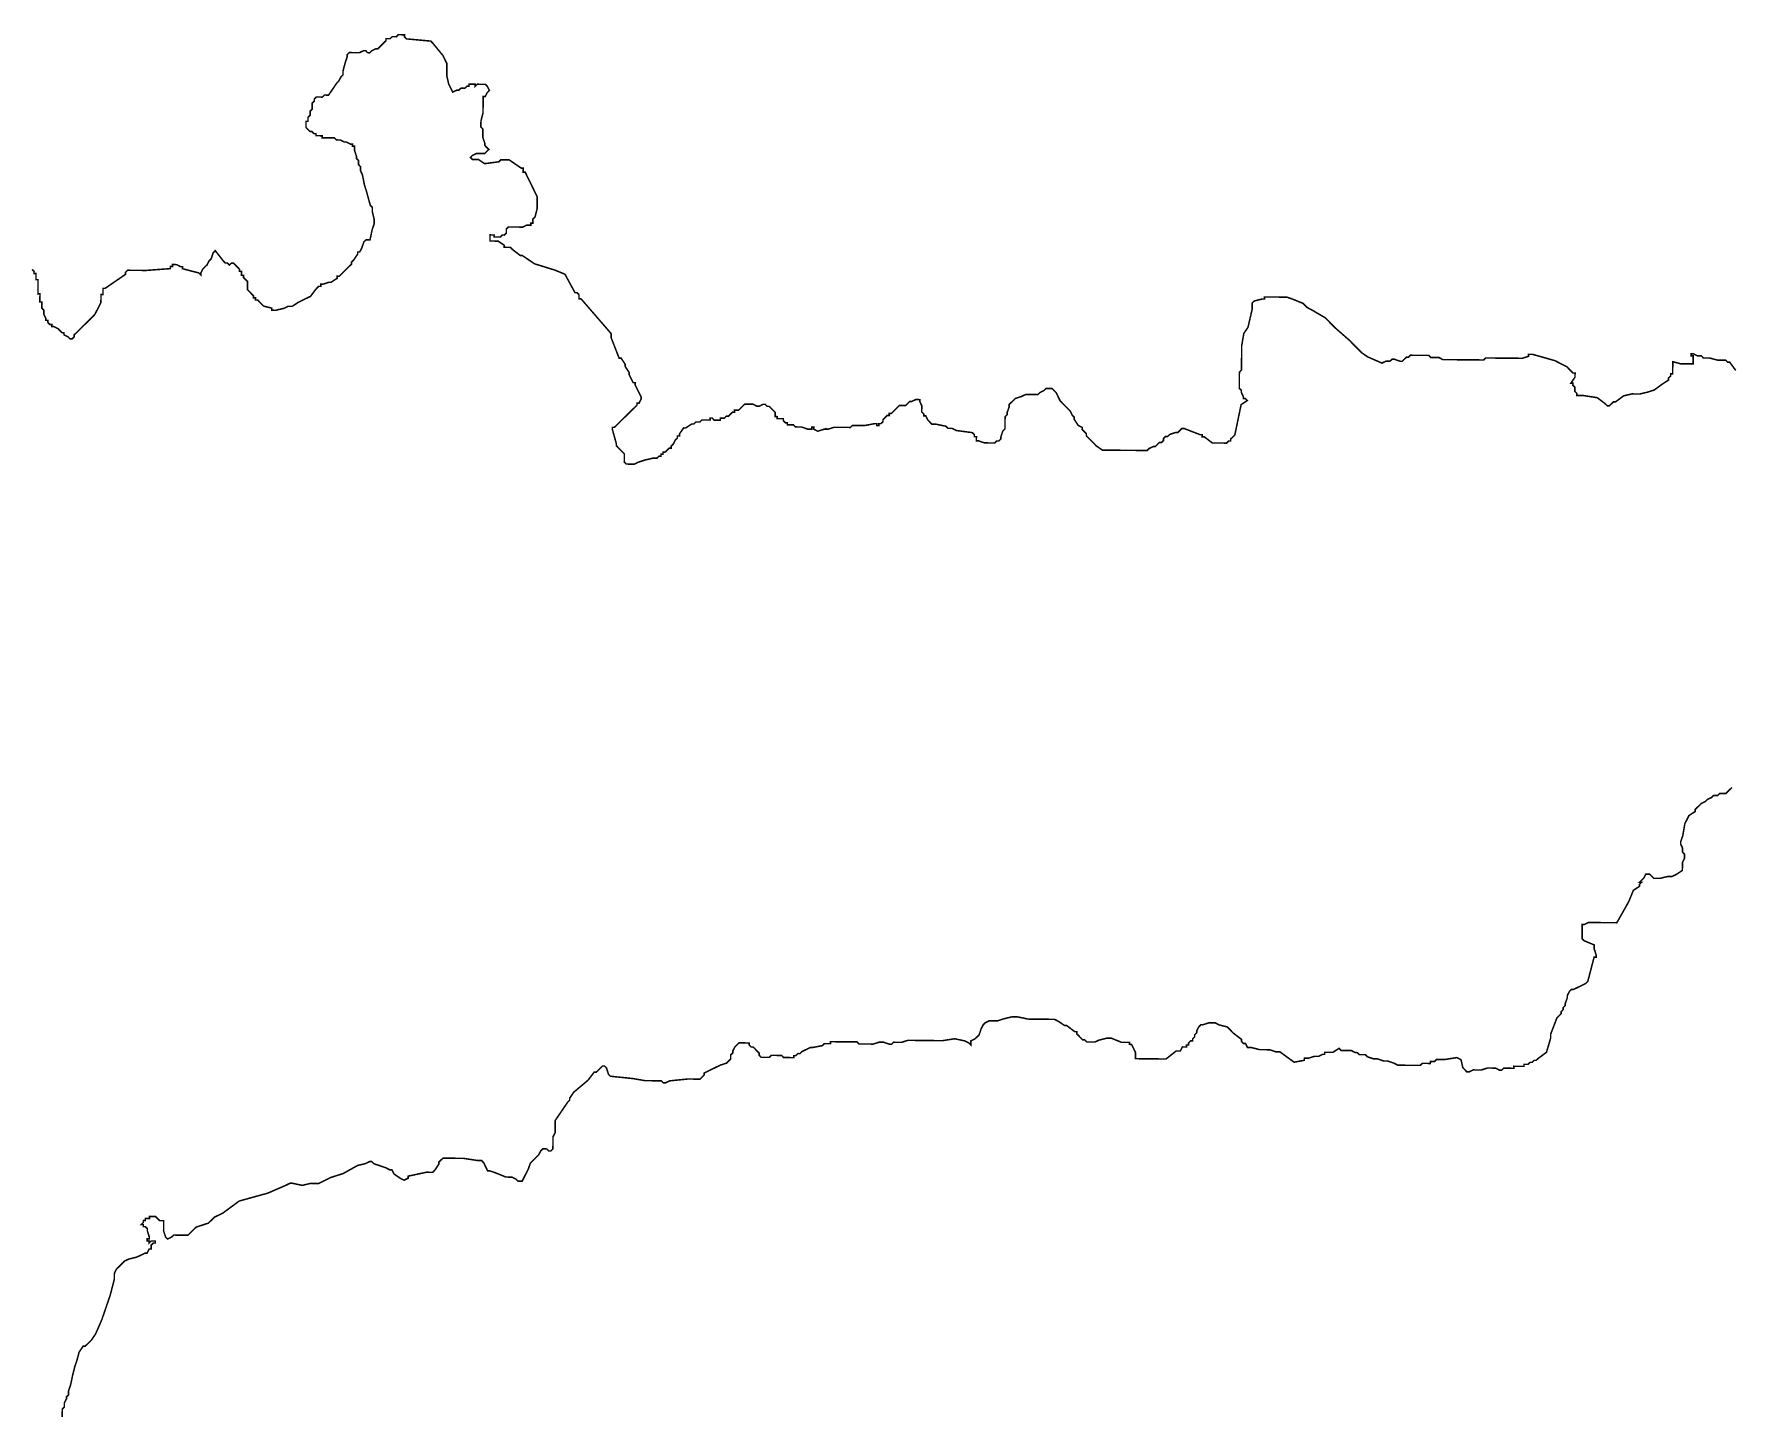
# Model space of a CAD drawing. Header units: metres. Extents: x 290190 to 339802, y 1811045 to 1991312.
# Drawn here: x 292267 to 295611, y 1988490 to 1991211 of the extents above; entities that cross this region are included whole.
import ezdxf

# ---------------------------------------------------------------- set-up
doc = ezdxf.new("R2010")
doc.units = ezdxf.units.M
doc.header["$MEASUREMENT"] = 0
doc.layers.add('HAZARDS LINE', color=1, linetype='Continuous')

msp = doc.modelspace()

# ---------------------------------------------------------------- linework, layer by layer
at = {"layer": 'HAZARDS LINE'}
msp.add_lwpolyline([(292263.1, 1990747.1, 3.01, 3.01, 0), (292267.1, 1990743, 3.01, 3.01, 0), (292267, 1990739, 3.01, 3.01, 0), (292271, 1990739, 3.01, 3.01, 0), (292270.9, 1990727, 3.01, 3.01, 0), (292274.9, 1990726.9, 3.01, 3.01, 0), (292274.7, 1990698.9, 3.01, 3.01, 0), (292278.7, 1990698.8, 3.01, 3.01, 0), (292278.5, 1990682.8, 3.01, 3.01, 0), (292282.5, 1990682.8, 3.01, 3.01, 0), (292282.4, 1990670.7, 3.01, 3.01, 0), (292286.4, 1990666.7, 3.01, 3.01, 0), (292286.3, 1990658.7, 3.01, 3.01, 0), (292290.3, 1990650.6, 3.01, 3.01, 0), (292290.2, 1990646.6, 3.01, 3.01, 0), (292294.2, 1990646.6, 3.01, 3.01, 0), (292294.2, 1990642.6, 3.01, 3.01, 0), (292298.2, 1990638.5, 3.01, 3.01, 0), (292302.2, 1990638.5, 3.01, 3.01, 0), (292302.1, 1990634.5, 3.01, 3.01, 0), (292306.2, 1990634.4, 3.01, 3.01, 0), (292314.1, 1990630.4, 3.01, 3.01, 0), (292322.1, 1990622.3, 3.01, 3.01, 0), (292326.1, 1990622.2, 3.01, 3.01, 0), (292326, 1990618.2, 3.01, 3.01, 0), (292334, 1990614.1, 3.01, 3.01, 0), (292338, 1990610.1, 3.01, 3.01, 0), (292342, 1990610.1, 3.01, 3.01, 0), (292346, 1990614, 3.01, 3.01, 0), (292346.1, 1990618, 3.01, 3.01, 0), (292354.2, 1990626, 3.01, 3.01, 0), (292358.2, 1990630, 3.01, 3.01, 0), (292362.3, 1990633.9, 3.01, 3.01, 0), (292370.4, 1990641.9, 3.01, 3.01, 0), (292374.4, 1990645.8, 3.01, 3.01, 0), (292386.5, 1990657.8, 3.01, 3.01, 0), (292390.6, 1990665.7, 3.01, 3.01, 0), (292398.8, 1990681.7, 3.01, 3.01, 0), (292398.9, 1990697.7, 3.01, 3.01, 0), (292402.9, 1990697.7, 3.01, 3.01, 0), (292403, 1990709.7, 3.01, 3.01, 0), (292407, 1990709.7, 3.01, 3.01, 0), (292447.4, 1990737.4, 3.01, 3.01, 0), (292447.4, 1990741.4, 3.01, 3.01, 0), (292451.5, 1990745.4, 3.01, 3.01, 0), (292487.5, 1990745, 3.01, 3.01, 0), (292535.7, 1990748.6, 3.01, 3.01, 0), (292535.7, 1990752.6, 3.01, 3.01, 0), (292539.7, 1990752.6, 3.01, 3.01, 0), (292539.7, 1990756.6, 3.01, 3.01, 0), (292547.8, 1990756.5, 3.01, 3.01, 0), (292555.7, 1990752.4, 3.01, 3.01, 0), (292559.7, 1990752.4, 3.01, 3.01, 0), (292559.7, 1990748.4, 3.01, 3.01, 0), (292575.7, 1990744.2, 3.01, 3.01, 0), (292591.7, 1990740.1, 3.01, 3.01, 0), (292595.7, 1990736, 3.01, 3.01, 0), (292595.7, 1990740, 3.01, 3.01, 0), (292599.8, 1990748, 3.01, 3.01, 0), (292603.8, 1990752, 3.01, 3.01, 0), (292607.9, 1990755.9, 3.01, 3.01, 0), (292612, 1990763.9, 3.01, 3.01, 0), (292616, 1990767.9, 3.01, 3.01, 0), (292620.1, 1990779.9, 3.01, 3.01, 0), (292624.2, 1990783.9, 3.01, 3.01, 0), (292640, 1990763.7, 3.01, 3.01, 0), (292644, 1990759.6, 3.01, 3.01, 0), (292648, 1990759.6, 3.01, 3.01, 0), (292652, 1990755.5, 3.01, 3.01, 0), (292656, 1990759.5, 3.01, 3.01, 0), (292660, 1990759.5, 3.01, 3.01, 0), (292664, 1990755.4, 3.01, 3.01, 0), (292668, 1990751.4, 3.01, 3.01, 0), (292671.9, 1990747.3, 3.01, 3.01, 0), (292671.9, 1990743.3, 3.01, 3.01, 0), (292675.9, 1990743.3, 3.01, 3.01, 0), (292675.8, 1990735.3, 3.01, 3.01, 0), (292679.8, 1990735.2, 3.01, 3.01, 0), (292679.8, 1990731.2, 3.01, 3.01, 0), (292683.8, 1990727.2, 3.01, 3.01, 0), (292687.7, 1990723.1, 3.01, 3.01, 0), (292687.6, 1990707.1, 3.01, 3.01, 0), (292699.5, 1990695, 3.01, 3.01, 0), (292699.5, 1990691, 3.01, 3.01, 0), (292703.5, 1990690.9, 3.01, 3.01, 0), (292703.4, 1990686.9, 3.01, 3.01, 0), (292707.5, 1990686.9, 3.01, 3.01, 0), (292711.4, 1990682.8, 3.01, 3.01, 0), (292715.4, 1990678.8, 3.01, 3.01, 0), (292719.4, 1990674.8, 3.01, 3.01, 0), (292735.4, 1990670.6, 3.01, 3.01, 0), (292735.3, 1990666.6, 3.01, 3.01, 0), (292743.3, 1990666.5, 3.01, 3.01, 0), (292759.4, 1990670.4, 3.01, 3.01, 0), (292767.5, 1990674.3, 3.01, 3.01, 0), (292775.5, 1990674.2, 3.01, 3.01, 0), (292787.6, 1990682.1, 3.01, 3.01, 0), (292803.7, 1990690, 3.01, 3.01, 0), (292811.7, 1990693.9, 3.01, 3.01, 0), (292823.9, 1990709.9, 3.01, 3.01, 0), (292827.9, 1990713.8, 3.01, 3.01, 0), (292832, 1990713.8, 3.01, 3.01, 0), (292832, 1990717.8, 3.01, 3.01, 0), (292836, 1990717.8, 3.01, 3.01, 0), (292848.1, 1990721.7, 3.01, 3.01, 0), (292852.1, 1990721.6, 3.01, 3.01, 0), (292864.2, 1990729.5, 3.01, 3.01, 0), (292864.2, 1990733.6, 3.01, 3.01, 0), (292868.2, 1990733.5, 3.01, 3.01, 0), (292880.3, 1990745.4, 3.01, 3.01, 0), (292884.4, 1990749.4, 3.01, 3.01, 0), (292888.4, 1990753.4, 3.01, 3.01, 0), (292892.5, 1990757.4, 3.01, 3.01, 0), (292892.5, 1990761.4, 3.01, 3.01, 0), (292896.6, 1990765.3, 3.01, 3.01, 0), (292904.7, 1990777.3, 3.01, 3.01, 0), (292904.7, 1990781.3, 3.01, 3.01, 0), (292908.7, 1990781.3, 3.01, 3.01, 0), (292912.8, 1990789.2, 3.01, 3.01, 0), (292916.9, 1990801.2, 3.01, 3.01, 0), (292921, 1990805.2, 3.01, 3.01, 0), (292929, 1990805.1, 3.01, 3.01, 0), (292933.2, 1990825.1, 3.01, 3.01, 0), (292937.3, 1990837.1, 3.01, 3.01, 0), (292937.4, 1990845.1, 3.01, 3.01, 0), (292933.5, 1990861.2, 3.01, 3.01, 0), (292933.6, 1990869.2, 3.01, 3.01, 0), (292929.6, 1990873.3, 3.01, 3.01, 0), (292921.9, 1990901.4, 3.01, 3.01, 0), (292918, 1990913.5, 3.01, 3.01, 0), (292914.1, 1990933.5, 3.01, 3.01, 0), (292910.2, 1990941.6, 3.01, 3.01, 0), (292910.3, 1990949.6, 3.01, 3.01, 0), (292906.3, 1990953.7, 3.01, 3.01, 0), (292906.4, 1990961.7, 3.01, 3.01, 0), (292902.4, 1990965.7, 3.01, 3.01, 0), (292902.4, 1990969.7, 3.01, 3.01, 0), (292898.5, 1990981.8, 3.01, 3.01, 0), (292898.6, 1990989.8, 3.01, 3.01, 0), (292894.6, 1990989.8, 3.01, 3.01, 0), (292894.6, 1990993.9, 3.01, 3.01, 0), (292890.6, 1990993.9, 3.01, 3.01, 0), (292882.7, 1990998, 3.01, 3.01, 0), (292878.6, 1990998, 3.01, 3.01, 0), (292870.7, 1991002.1, 3.01, 3.01, 0), (292862.7, 1991002.2, 3.01, 3.01, 0), (292858.7, 1991006.2, 3.01, 3.01, 0), (292834.6, 1991006.4, 3.01, 3.01, 0), (292834.7, 1991010.4, 3.01, 3.01, 0), (292822.6, 1991010.5, 3.01, 3.01, 0), (292822.7, 1991014.6, 3.01, 3.01, 0), (292818.7, 1991014.6, 3.01, 3.01, 0), (292814.7, 1991018.6, 3.01, 3.01, 0), (292810.7, 1991018.7, 3.01, 3.01, 0), (292806.7, 1991022.7, 3.01, 3.01, 0), (292802.8, 1991026.8, 3.01, 3.01, 0), (292802.9, 1991038.8, 3.01, 3.01, 0), (292806.9, 1991038.8, 3.01, 3.01, 0), (292806.9, 1991046.8, 3.01, 3.01, 0), (292811, 1991050.7, 3.01, 3.01, 0), (292811.1, 1991058.8, 3.01, 3.01, 0), (292815.1, 1991062.7, 3.01, 3.01, 0), (292815.2, 1991074.8, 3.01, 3.01, 0), (292819.3, 1991078.7, 3.01, 3.01, 0), (292819.3, 1991082.7, 3.01, 3.01, 0), (292823.3, 1991086.7, 3.01, 3.01, 0), (292835.4, 1991086.6, 3.01, 3.01, 0), (292839.4, 1991090.6, 3.01, 3.01, 0), (292847.4, 1991090.5, 3.01, 3.01, 0), (292863.7, 1991114.4, 3.01, 3.01, 0), (292867.7, 1991118.4, 3.01, 3.01, 0), (292871.8, 1991126.4, 3.01, 3.01, 0), (292875.8, 1991130.3, 3.01, 3.01, 0), (292875.9, 1991138.3, 3.01, 3.01, 0), (292880.1, 1991154.3, 3.01, 3.01, 0), (292884.2, 1991166.3, 3.01, 3.01, 0), (292884.2, 1991170.3, 3.01, 3.01, 0), (292888.3, 1991174.3, 3.01, 3.01, 0), (292908.3, 1991174.1, 3.01, 3.01, 0), (292916.4, 1991178.1, 3.01, 3.01, 0), (292920.4, 1991178, 3.01, 3.01, 0), (292924.3, 1991174, 3.01, 3.01, 0), (292928.4, 1991173.9, 3.01, 3.01, 0), (292932.4, 1991177.9, 3.01, 3.01, 0), (292940.5, 1991181.8, 3.01, 3.01, 0), (292944.5, 1991181.8, 3.01, 3.01, 0), (292948.5, 1991185.8, 3.01, 3.01, 0), (292952.5, 1991189.8, 3.01, 3.01, 0), (292960.6, 1991197.7, 3.01, 3.01, 0), (292960.7, 1991201.7, 3.01, 3.01, 0), (292968.7, 1991201.6, 3.01, 3.01, 0), (292972.7, 1991205.6, 3.01, 3.01, 0), (292980.8, 1991205.5, 3.01, 3.01, 0), (292984.8, 1991209.5, 3.01, 3.01, 0), (292996.8, 1991209.4, 3.01, 3.01, 0), (292996.8, 1991205.4, 3.01, 3.01, 0), (293000.8, 1991201.3, 3.01, 3.01, 0), (293048.8, 1991196.9, 3.01, 3.01, 0), (293052.8, 1991192.8, 3.01, 3.01, 0), (293072.6, 1991168.6, 3.01, 3.01, 0), (293080.5, 1991152.5, 3.01, 3.01, 0), (293080.3, 1991128.5, 3.01, 3.01, 0), (293084.1, 1991112.4, 3.01, 3.01, 0), (293092, 1991096.3, 3.01, 3.01, 0), (293100, 1991100.2, 3.01, 3.01, 0), (293104, 1991100.2, 3.01, 3.01, 0), (293108.1, 1991104.1, 3.01, 3.01, 0), (293116.1, 1991104.1, 3.01, 3.01, 0), (293120.1, 1991108, 3.01, 3.01, 0), (293124.2, 1991108, 3.01, 3.01, 0), (293124.2, 1991112, 3.01, 3.01, 0), (293136.2, 1991111.9, 3.01, 3.01, 0), (293136.2, 1991107.9, 3.01, 3.01, 0), (293140.2, 1991111.9, 3.01, 3.01, 0), (293156.3, 1991111.7, 3.01, 3.01, 0), (293160.2, 1991107.7, 3.01, 3.01, 0), (293164.2, 1991099.6, 3.01, 3.01, 0), (293160.1, 1991095.7, 3.01, 3.01, 0), (293156, 1991087.7, 3.01, 3.01, 0), (293152, 1991087.7, 3.01, 3.01, 0), (293151.7, 1991055.6, 3.01, 3.01, 0), (293147.6, 1991039.6, 3.01, 3.01, 0), (293147.5, 1991027.6, 3.01, 3.01, 0), (293151.4, 1991023.6, 3.01, 3.01, 0), (293151.3, 1991007.5, 3.01, 3.01, 0), (293155.2, 1990995.5, 3.01, 3.01, 0), (293155.2, 1990991.5, 3.01, 3.01, 0), (293159.1, 1990987.4, 3.01, 3.01, 0), (293163.1, 1990983.4, 3.01, 3.01, 0), (293159, 1990979.4, 3.01, 3.01, 0), (293155, 1990975.4, 3.01, 3.01, 0), (293139, 1990975.6, 3.01, 3.01, 0), (293130.9, 1990971.6, 3.01, 3.01, 0), (293126.9, 1990967.7, 3.01, 3.01, 0), (293130.8, 1990963.6, 3.01, 3.01, 0), (293142.9, 1990963.5, 3.01, 3.01, 0), (293154.8, 1990955.4, 3.01, 3.01, 0), (293182.9, 1990959.1, 3.01, 3.01, 0), (293187, 1990963.1, 3.01, 3.01, 0), (293203, 1990963, 3.01, 3.01, 0), (293226.9, 1990946.7, 3.01, 3.01, 0), (293230.9, 1990946.7, 3.01, 3.01, 0), (293230.8, 1990938.7, 3.01, 3.01, 0), (293234.8, 1990938.6, 3.01, 3.01, 0), (293258.4, 1990890.3, 3.01, 3.01, 0), (293258.2, 1990866.2, 3.01, 3.01, 0), (293254.1, 1990850.3, 3.01, 3.01, 0), (293250, 1990846.3, 3.01, 3.01, 0), (293249.9, 1990838.3, 3.01, 3.01, 0), (293245.9, 1990838.3, 3.01, 3.01, 0), (293245.9, 1990834.3, 3.01, 3.01, 0), (293237.9, 1990834.4, 3.01, 3.01, 0), (293229.8, 1990830.4, 3.01, 3.01, 0), (293201.8, 1990830.7, 3.01, 3.01, 0), (293197.7, 1990826.7, 3.01, 3.01, 0), (293197.7, 1990818.7, 3.01, 3.01, 0), (293193.6, 1990814.7, 3.01, 3.01, 0), (293189.6, 1990814.8, 3.01, 3.01, 0), (293185.6, 1990810.8, 3.01, 3.01, 0), (293173.5, 1990810.9, 3.01, 3.01, 0), (293173.6, 1990814.9, 3.01, 3.01, 0), (293165.6, 1990815, 3.01, 3.01, 0), (293165.5, 1990803, 3.01, 3.01, 0), (293181.5, 1990802.8, 3.01, 3.01, 0), (293193.4, 1990794.7, 3.01, 3.01, 0), (293193.4, 1990790.7, 3.01, 3.01, 0), (293205.4, 1990790.6, 3.01, 3.01, 0), (293209.4, 1990786.5, 3.01, 3.01, 0), (293225.3, 1990774.3, 3.01, 3.01, 0), (293229.3, 1990774.3, 3.01, 3.01, 0), (293253.2, 1990758.1, 3.01, 3.01, 0), (293293.2, 1990745.7, 3.01, 3.01, 0), (293313.2, 1990737.5, 3.01, 3.01, 0), (293332.9, 1990701.2, 3.01, 3.01, 0), (293336.9, 1990701.2, 3.01, 3.01, 0), (293340.8, 1990697.1, 3.01, 3.01, 0), (293340.8, 1990689.1, 3.01, 3.01, 0), (293344.8, 1990689.1, 3.01, 3.01, 0), (293404.3, 1990620.4, 3.01, 3.01, 0), (293404.2, 1990612.4, 3.01, 3.01, 0), (293419.9, 1990572.1, 3.01, 3.01, 0), (293423.9, 1990572.1, 3.01, 3.01, 0), (293431.8, 1990560, 3.01, 3.01, 0), (293431.7, 1990556, 3.01, 3.01, 0), (293439.6, 1990543.9, 3.01, 3.01, 0), (293439.6, 1990539.9, 3.01, 3.01, 0), (293443.5, 1990531.8, 3.01, 3.01, 0), (293447.5, 1990523.8, 3.01, 3.01, 0), (293451.5, 1990523.7, 3.01, 3.01, 0), (293451.4, 1990519.7, 3.01, 3.01, 0), (293463.3, 1990495.6, 3.01, 3.01, 0), (293463.2, 1990491.6, 3.01, 3.01, 0), (293459.1, 1990483.6, 3.01, 3.01, 0), (293455.1, 1990483.6, 3.01, 3.01, 0), (293455.1, 1990479.6, 3.01, 3.01, 0), (293410.6, 1990435.9, 3.01, 3.01, 0), (293406.6, 1990435.9, 3.01, 3.01, 0), (293406.6, 1990431.9, 3.01, 3.01, 0), (293414.3, 1990403.8, 3.01, 3.01, 0), (293414.3, 1990399.8, 3.01, 3.01, 0), (293418.2, 1990395.7, 3.01, 3.01, 0), (293430.2, 1990383.6, 3.01, 3.01, 0), (293430, 1990367.6, 3.01, 3.01, 0), (293434, 1990363.5, 3.01, 3.01, 0), (293450, 1990363.4, 3.01, 3.01, 0), (293458.1, 1990367.3, 3.01, 3.01, 0), (293470.1, 1990371.2, 3.01, 3.01, 0), (293486.2, 1990375.1, 3.01, 3.01, 0), (293494.2, 1990375, 3.01, 3.01, 0), (293498.3, 1990379, 3.01, 3.01, 0), (293502.3, 1990378.9, 3.01, 3.01, 0), (293502.3, 1990383, 3.01, 3.01, 0), (293506.3, 1990382.9, 3.01, 3.01, 0), (293506.3, 1990386.9, 3.01, 3.01, 0), (293510.4, 1990386.9, 3.01, 3.01, 0), (293518.4, 1990394.8, 3.01, 3.01, 0), (293522.5, 1990394.8, 3.01, 3.01, 0), (293522.5, 1990398.8, 3.01, 3.01, 0), (293526.5, 1990402.8, 3.01, 3.01, 0), (293530.6, 1990410.8, 3.01, 3.01, 0), (293534.7, 1990414.7, 3.01, 3.01, 0), (293534.7, 1990418.7, 3.01, 3.01, 0), (293538.7, 1990418.7, 3.01, 3.01, 0), (293538.7, 1990422.7, 3.01, 3.01, 0), (293546.9, 1990434.7, 3.01, 3.01, 0), (293550.9, 1990434.6, 3.01, 3.01, 0), (293563, 1990442.5, 3.01, 3.01, 0), (293567, 1990442.5, 3.01, 3.01, 0), (293571, 1990446.5, 3.01, 3.01, 0), (293579, 1990446.4, 3.01, 3.01, 0), (293583.1, 1990450.4, 3.01, 3.01, 0), (293599.1, 1990450.2, 3.01, 3.01, 0), (293599.2, 1990454.2, 3.01, 3.01, 0), (293603.2, 1990454.2, 3.01, 3.01, 0), (293607.1, 1990450.1, 3.01, 3.01, 0), (293619.2, 1990450, 3.01, 3.01, 0), (293619.2, 1990454, 3.01, 3.01, 0), (293627.2, 1990454, 3.01, 3.01, 0), (293631.3, 1990457.9, 3.01, 3.01, 0), (293635.3, 1990457.9, 3.01, 3.01, 0), (293639.3, 1990461.9, 3.01, 3.01, 0), (293643.3, 1990465.8, 3.01, 3.01, 0), (293647.4, 1990465.8, 3.01, 3.01, 0), (293647.4, 1990469.8, 3.01, 3.01, 0), (293655.4, 1990469.7, 3.01, 3.01, 0), (293659.5, 1990473.7, 3.01, 3.01, 0), (293663.5, 1990477.7, 3.01, 3.01, 0), (293667.5, 1990481.7, 3.01, 3.01, 0), (293683.6, 1990481.5, 3.01, 3.01, 0), (293691.6, 1990477.4, 3.01, 3.01, 0), (293695.6, 1990477.4, 3.01, 3.01, 0), (293703.6, 1990481.3, 3.01, 3.01, 0), (293707.6, 1990481.3, 3.01, 3.01, 0), (293711.6, 1990477.2, 3.01, 3.01, 0), (293715.6, 1990477.2, 3.01, 3.01, 0), (293719.6, 1990473.2, 3.01, 3.01, 0), (293723.5, 1990469.1, 3.01, 3.01, 0), (293727.5, 1990465.1, 3.01, 3.01, 0), (293727.4, 1990457.1, 3.01, 3.01, 0), (293731.4, 1990457, 3.01, 3.01, 0), (293731.4, 1990453, 3.01, 3.01, 0), (293743.4, 1990452.9, 3.01, 3.01, 0), (293743.4, 1990448.9, 3.01, 3.01, 0), (293747.4, 1990444.9, 3.01, 3.01, 0), (293751.4, 1990444.8, 3.01, 3.01, 0), (293751.3, 1990440.8, 3.01, 3.01, 0), (293763.4, 1990440.7, 3.01, 3.01, 0), (293767.3, 1990436.7, 3.01, 3.01, 0), (293779.4, 1990436.5, 3.01, 3.01, 0), (293791.3, 1990432.4, 3.01, 3.01, 0), (293799.4, 1990432.3, 3.01, 3.01, 0), (293799.4, 1990436.4, 3.01, 3.01, 0), (293803.4, 1990436.3, 3.01, 3.01, 0), (293803.4, 1990432.3, 3.01, 3.01, 0), (293811.3, 1990428.2, 3.01, 3.01, 0), (293823.4, 1990432.1, 3.01, 3.01, 0), (293831.4, 1990432.1, 3.01, 3.01, 0), (293843.5, 1990436, 3.01, 3.01, 0), (293875.5, 1990435.7, 3.01, 3.01, 0), (293879.6, 1990439.6, 3.01, 3.01, 0), (293903.6, 1990439.4, 3.01, 3.01, 0), (293923.7, 1990443.2, 3.01, 3.01, 0), (293927.7, 1990443.2, 3.01, 3.01, 0), (293927.7, 1990439.2, 3.01, 3.01, 0), (293931.7, 1990439.2, 3.01, 3.01, 0), (293931.7, 1990443.2, 3.01, 3.01, 0), (293935.7, 1990443.1, 3.01, 3.01, 0), (293939.8, 1990447.1, 3.01, 3.01, 0), (293939.8, 1990451.1, 3.01, 3.01, 0), (293947.9, 1990459.1, 3.01, 3.01, 0), (293951.9, 1990459, 3.01, 3.01, 0), (293952, 1990463, 3.01, 3.01, 0), (293956, 1990463, 3.01, 3.01, 0), (293964.1, 1990470.9, 3.01, 3.01, 0), (293972.1, 1990478.9, 3.01, 3.01, 0), (293984.2, 1990478.8, 3.01, 3.01, 0), (293988.2, 1990482.7, 3.01, 3.01, 0), (293992.3, 1990486.7, 3.01, 3.01, 0), (293996.3, 1990486.7, 3.01, 3.01, 0), (294004.3, 1990490.6, 3.01, 3.01, 0), (294012.3, 1990490.5, 3.01, 3.01, 0), (294012.3, 1990486.5, 3.01, 3.01, 0), (294016.2, 1990478.5, 3.01, 3.01, 0), (294016.1, 1990466.4, 3.01, 3.01, 0), (294020.1, 1990462.4, 3.01, 3.01, 0), (294020.1, 1990458.4, 3.01, 3.01, 0), (294024.1, 1990458.4, 3.01, 3.01, 0), (294028, 1990450.3, 3.01, 3.01, 0), (294032, 1990446.3, 3.01, 3.01, 0), (294035.9, 1990442.2, 3.01, 3.01, 0), (294044, 1990442.1, 3.01, 3.01, 0), (294064, 1990437.9, 3.01, 3.01, 0), (294067.9, 1990433.9, 3.01, 3.01, 0), (294075.9, 1990433.8, 3.01, 3.01, 0), (294083.9, 1990429.7, 3.01, 3.01, 0), (294115.9, 1990425.4, 3.01, 3.01, 0), (294119.9, 1990421.4, 3.01, 3.01, 0), (294119.9, 1990417.4, 3.01, 3.01, 0), (294123.9, 1990417.4, 3.01, 3.01, 0), (294123.8, 1990409.3, 3.01, 3.01, 0), (294127.8, 1990409.3, 3.01, 3.01, 0), (294139.8, 1990405.2, 3.01, 3.01, 0), (294159.9, 1990405, 3.01, 3.01, 0), (294163.9, 1990409, 3.01, 3.01, 0), (294167.9, 1990408.9, 3.01, 3.01, 0), (294171.9, 1990412.9, 3.01, 3.01, 0), (294172, 1990416.9, 3.01, 3.01, 0), (294176.1, 1990428.9, 3.01, 3.01, 0), (294180.1, 1990432.9, 3.01, 3.01, 0), (294180.4, 1990456.9, 3.01, 3.01, 0), (294184.4, 1990460.9, 3.01, 3.01, 0), (294184.4, 1990464.9, 3.01, 3.01, 0), (294188.6, 1990476.9, 3.01, 3.01, 0), (294188.6, 1990480.9, 3.01, 3.01, 0), (294192.6, 1990484.9, 3.01, 3.01, 0), (294196.7, 1990488.8, 3.01, 3.01, 0), (294200.7, 1990492.8, 3.01, 3.01, 0), (294212.8, 1990496.7, 3.01, 3.01, 0), (294220.8, 1990500.6, 3.01, 3.01, 0), (294244.9, 1990500.4, 3.01, 3.01, 0), (294248.9, 1990504.4, 3.01, 3.01, 0), (294257, 1990508.3, 3.01, 3.01, 0), (294261, 1990512.3, 3.01, 3.01, 0), (294273.1, 1990512.2, 3.01, 3.01, 0), (294281, 1990504.1, 3.01, 3.01, 0), (294288.9, 1990488, 3.01, 3.01, 0), (294308.7, 1990467.8, 3.01, 3.01, 0), (294312.7, 1990459.7, 3.01, 3.01, 0), (294316.6, 1990455.7, 3.01, 3.01, 0), (294316.6, 1990451.7, 3.01, 3.01, 0), (294324.5, 1990439.6, 3.01, 3.01, 0), (294332.5, 1990435.5, 3.01, 3.01, 0), (294332.4, 1990431.5, 3.01, 3.01, 0), (294336.4, 1990427.4, 3.01, 3.01, 0), (294340.4, 1990423.4, 3.01, 3.01, 0), (294340.4, 1990419.4, 3.01, 3.01, 0), (294344.3, 1990415.3, 3.01, 3.01, 0), (294360.2, 1990399.2, 3.01, 3.01, 0), (294372.2, 1990391, 3.01, 3.01, 0), (294460.3, 1990390.2, 3.01, 3.01, 0), (294464.4, 1990394.2, 3.01, 3.01, 0), (294472.4, 1990398.1, 3.01, 3.01, 0), (294476.4, 1990398.1, 3.01, 3.01, 0), (294480.5, 1990402.1, 3.01, 3.01, 0), (294484.5, 1990406, 3.01, 3.01, 0), (294488.5, 1990406, 3.01, 3.01, 0), (294492.6, 1990410, 3.01, 3.01, 0), (294492.6, 1990414, 3.01, 3.01, 0), (294496.7, 1990417.9, 3.01, 3.01, 0), (294500.7, 1990417.9, 3.01, 3.01, 0), (294504.7, 1990421.9, 3.01, 3.01, 0), (294516.8, 1990425.8, 3.01, 3.01, 0), (294520.8, 1990425.7, 3.01, 3.01, 0), (294528.9, 1990433.7, 3.01, 3.01, 0), (294532.9, 1990433.7, 3.01, 3.01, 0), (294564.8, 1990421.3, 3.01, 3.01, 0), (294568.8, 1990421.3, 3.01, 3.01, 0), (294568.8, 1990417.3, 3.01, 3.01, 0), (294572.8, 1990417.2, 3.01, 3.01, 0), (294588.7, 1990405.1, 3.01, 3.01, 0), (294616.8, 1990404.8, 3.01, 3.01, 0), (294620.8, 1990408.8, 3.01, 3.01, 0), (294624.8, 1990408.8, 3.01, 3.01, 0), (294624.9, 1990412.8, 3.01, 3.01, 0), (294633, 1990420.7, 3.01, 3.01, 0), (294637.2, 1990440.7, 3.01, 3.01, 0), (294641.3, 1990460.7, 3.01, 3.01, 0), (294645.5, 1990480.7, 3.01, 3.01, 0), (294657.6, 1990488.6, 3.01, 3.01, 0), (294653.7, 1990492.7, 3.01, 3.01, 0), (294649.7, 1990492.7, 3.01, 3.01, 0), (294649.7, 1990496.7, 3.01, 3.01, 0), (294645.8, 1990504.8, 3.01, 3.01, 0), (294645.8, 1990508.8, 3.01, 3.01, 0), (294641.8, 1990512.8, 3.01, 3.01, 0), (294642.1, 1990544.9, 3.01, 3.01, 0), (294646.2, 1990548.9, 3.01, 3.01, 0), (294646.6, 1990597, 3.01, 3.01, 0), (294650.8, 1990621, 3.01, 3.01, 0), (294659, 1990632.9, 3.01, 3.01, 0), (294667.3, 1990668.9, 3.01, 3.01, 0), (294667.4, 1990681, 3.01, 3.01, 0), (294671.5, 1990684.9, 3.01, 3.01, 0), (294687.5, 1990688.8, 3.01, 3.01, 0), (294691.5, 1990688.8, 3.01, 3.01, 0), (294691.6, 1990692.8, 3.01, 3.01, 0), (294735.7, 1990692.4, 3.01, 3.01, 0), (294747.6, 1990688.2, 3.01, 3.01, 0), (294767.6, 1990680, 3.01, 3.01, 0), (294775.6, 1990672, 3.01, 3.01, 0), (294783.5, 1990667.9, 3.01, 3.01, 0), (294811.4, 1990651.6, 3.01, 3.01, 0), (294827.3, 1990635.4, 3.01, 3.01, 0), (294831.3, 1990631.4, 3.01, 3.01, 0), (294859.1, 1990607.1, 3.01, 3.01, 0), (294863.1, 1990603, 3.01, 3.01, 0), (294867.1, 1990599, 3.01, 3.01, 0), (294883, 1990582.8, 3.01, 3.01, 0), (294894.9, 1990574.7, 3.01, 3.01, 0), (294922.9, 1990562.4, 3.01, 3.01, 0), (294930.9, 1990566.3, 3.01, 3.01, 0), (294938.9, 1990566.2, 3.01, 3.01, 0), (294943, 1990570.2, 3.01, 3.01, 0), (294947, 1990570.2, 3.01, 3.01, 0), (294959, 1990566, 3.01, 3.01, 0), (294963, 1990566, 3.01, 3.01, 0), (294967, 1990570, 3.01, 3.01, 0), (294971.1, 1990574, 3.01, 3.01, 0), (294975.1, 1990573.9, 3.01, 3.01, 0), (294979.1, 1990577.9, 3.01, 3.01, 0), (295015.2, 1990577.6, 3.01, 3.01, 0), (295019.1, 1990573.5, 3.01, 3.01, 0), (295035.2, 1990573.4, 3.01, 3.01, 0), (295043.2, 1990569.3, 3.01, 3.01, 0), (295123.3, 1990568.6, 3.01, 3.01, 0), (295127.4, 1990572.5, 3.01, 3.01, 0), (295199.5, 1990571.9, 3.01, 3.01, 0), (295211.6, 1990575.8, 3.01, 3.01, 0), (295211.6, 1990579.8, 3.01, 3.01, 0), (295219.6, 1990579.7, 3.01, 3.01, 0), (295263.6, 1990567.3, 3.01, 3.01, 0), (295287.5, 1990555, 3.01, 3.01, 0), (295299.4, 1990542.9, 3.01, 3.01, 0), (295303.5, 1990542.9, 3.01, 3.01, 0), (295303.4, 1990534.8, 3.01, 3.01, 0), (295295.3, 1990522.9, 3.01, 3.01, 0), (295299.3, 1990522.8, 3.01, 3.01, 0), (295299.2, 1990518.8, 3.01, 3.01, 0), (295303.2, 1990514.8, 3.01, 3.01, 0), (295303.1, 1990506.8, 3.01, 3.01, 0), (295307.1, 1990502.7, 3.01, 3.01, 0), (295307.1, 1990498.7, 3.01, 3.01, 0), (295319.1, 1990498.6, 3.01, 3.01, 0), (295347.1, 1990494.3, 3.01, 3.01, 0), (295363, 1990482.2, 3.01, 3.01, 0), (295367, 1990478.1, 3.01, 3.01, 0), (295371, 1990478.1, 3.01, 3.01, 0), (295375, 1990482.1, 3.01, 3.01, 0), (295379.1, 1990486, 3.01, 3.01, 0), (295383.1, 1990486, 3.01, 3.01, 0), (295399.2, 1990497.9, 3.01, 3.01, 0), (295415.3, 1990501.7, 3.01, 3.01, 0), (295431.3, 1990501.6, 3.01, 3.01, 0), (295447.4, 1990505.5, 3.01, 3.01, 0), (295459.5, 1990509.4, 3.01, 3.01, 0), (295475.6, 1990521.2, 3.01, 3.01, 0), (295487.7, 1990529.1, 3.01, 3.01, 0), (295487.7, 1990533.1, 3.01, 3.01, 0), (295491.8, 1990537.1, 3.01, 3.01, 0), (295491.8, 1990541.1, 3.01, 3.01, 0), (295495.8, 1990541.1, 3.01, 3.01, 0), (295496, 1990565.1, 3.01, 3.01, 0), (295512, 1990561, 3.01, 3.01, 0), (295536.1, 1990560.8, 3.01, 3.01, 0), (295536.2, 1990576.8, 3.01, 3.01, 0), (295532.2, 1990576.8, 3.01, 3.01, 0), (295532.3, 1990580.8, 3.01, 3.01, 0), (295536.3, 1990580.8, 3.01, 3.01, 0), (295544.3, 1990576.7, 3.01, 3.01, 0), (295552.3, 1990576.7, 3.01, 3.01, 0), (295556.2, 1990572.6, 3.01, 3.01, 0), (295568.3, 1990572.5, 3.01, 3.01, 0), (295584.3, 1990568.3, 3.01, 3.01, 0), (295600.3, 1990568.2, 3.01, 3.01, 0), (295604.3, 1990564.1, 3.01, 3.01, 0), (295608.3, 1990564.1, 3.01, 3.01, 0), (295620.1, 1990548, 3.01, 3.01, 0)], format="xyseb", dxfattribs=at)
at = {"layer": 'HAZARDS LINE', "lineweight": 18, "const_width": 3.01}
msp.add_lwpolyline([(293827.5, 1990436.1), (293827.4, 1990432.1)], close=True, dxfattribs=at)
at = {"layer": 'HAZARDS LINE', "lineweight": 18}
msp.add_lwpolyline([(295612.6, 1989726.2, 3.01, 3.01, 0), (295608.6, 1989722.3, 3.01, 3.01, 0), (295600.5, 1989714.3, 3.01, 3.01, 0), (295588.5, 1989714.4, 3.01, 3.01, 0), (295584.4, 1989710.4, 3.01, 3.01, 0), (295576.4, 1989710.5, 3.01, 3.01, 0), (295572.4, 1989706.5, 3.01, 3.01, 0), (295564.3, 1989702.6, 3.01, 3.01, 0), (295560.3, 1989698.6, 3.01, 3.01, 0), (295552.2, 1989694.7, 3.01, 3.01, 0), (295548.2, 1989690.7, 3.01, 3.01, 0), (295540.1, 1989682.8, 3.01, 3.01, 0), (295540, 1989678.8, 3.01, 3.01, 0), (295527.9, 1989670.9, 3.01, 3.01, 0), (295523.9, 1989662.9, 3.01, 3.01, 0), (295519.8, 1989654.9, 3.01, 3.01, 0), (295515.6, 1989630.9, 3.01, 3.01, 0), (295511.4, 1989618.9, 3.01, 3.01, 0), (295511.4, 1989614.9, 3.01, 3.01, 0), (295515.3, 1989606.9, 3.01, 3.01, 0), (295515.3, 1989598.8, 3.01, 3.01, 0), (295519.2, 1989594.8, 3.01, 3.01, 0), (295519.2, 1989586.8, 3.01, 3.01, 0), (295515.1, 1989578.8, 3.01, 3.01, 0), (295514.9, 1989562.8, 3.01, 3.01, 0), (295502.8, 1989554.8, 3.01, 3.01, 0), (295494.8, 1989550.9, 3.01, 3.01, 0), (295486.8, 1989551, 3.01, 3.01, 0), (295470.7, 1989547.1, 3.01, 3.01, 0), (295458.7, 1989547.2, 3.01, 3.01, 0), (295450.7, 1989555.3, 3.01, 3.01, 0), (295442.7, 1989555.4, 3.01, 3.01, 0), (295438.6, 1989547.4, 3.01, 3.01, 0), (295434.6, 1989543.4, 3.01, 3.01, 0), (295430.5, 1989539.5, 3.01, 3.01, 0), (295434.6, 1989539.4, 3.01, 3.01, 0), (295430.5, 1989535.5, 3.01, 3.01, 0), (295430.5, 1989531.5, 3.01, 3.01, 0), (295418.4, 1989523.6, 3.01, 3.01, 0), (295410.2, 1989503.6, 3.01, 3.01, 0), (295406.1, 1989495.6, 3.01, 3.01, 0), (295385.7, 1989459.7, 3.01, 3.01, 0), (295329.6, 1989460.2, 3.01, 3.01, 0), (295321.6, 1989456.3, 3.01, 3.01, 0), (295317.6, 1989456.3, 3.01, 3.01, 0), (295317.3, 1989428.3, 3.01, 3.01, 0), (295321.3, 1989424.2, 3.01, 3.01, 0), (295341.2, 1989416, 3.01, 3.01, 0), (295341.2, 1989408, 3.01, 3.01, 0), (295345.1, 1989395.9, 3.01, 3.01, 0), (295345, 1989391.9, 3.01, 3.01, 0), (295341, 1989392, 3.01, 3.01, 0), (295328.5, 1989344, 3.01, 3.01, 0), (295324.5, 1989340, 3.01, 3.01, 0), (295316.5, 1989336.1, 3.01, 3.01, 0), (295300.3, 1989328.2, 3.01, 3.01, 0), (295296.3, 1989328.2, 3.01, 3.01, 0), (295292.3, 1989324.3, 3.01, 3.01, 0), (295288.2, 1989316.3, 3.01, 3.01, 0), (295288.2, 1989312.3, 3.01, 3.01, 0), (295284.1, 1989300.3, 3.01, 3.01, 0), (295284, 1989296.3, 3.01, 3.01, 0), (295280, 1989292.3, 3.01, 3.01, 0), (295279.9, 1989288.3, 3.01, 3.01, 0), (295275.9, 1989284.3, 3.01, 3.01, 0), (295275.9, 1989280.3, 3.01, 3.01, 0), (295267.8, 1989272.4, 3.01, 3.01, 0), (295255.5, 1989240.4, 3.01, 3.01, 0), (295255.4, 1989232.4, 3.01, 3.01, 0), (295247.1, 1989204.4, 3.01, 3.01, 0), (295231, 1989192.5, 3.01, 3.01, 0), (295226.9, 1989188.6, 3.01, 3.01, 0), (295222.9, 1989188.6, 3.01, 3.01, 0), (295218.9, 1989184.6, 3.01, 3.01, 0), (295214.9, 1989184.7, 3.01, 3.01, 0), (295210.8, 1989180.7, 3.01, 3.01, 0), (295202.8, 1989180.8, 3.01, 3.01, 0), (295202.8, 1989176.8, 3.01, 3.01, 0), (295182.7, 1989176.9, 3.01, 3.01, 0), (295182.7, 1989172.9, 3.01, 3.01, 0), (295162.6, 1989173.1, 3.01, 3.01, 0), (295158.6, 1989169.1, 3.01, 3.01, 0), (295154.6, 1989169.2, 3.01, 3.01, 0), (295146.6, 1989173.3, 3.01, 3.01, 0), (295130.6, 1989173.4, 3.01, 3.01, 0), (295118.5, 1989169.5, 3.01, 3.01, 0), (295102.5, 1989169.7, 3.01, 3.01, 0), (295094.4, 1989165.7, 3.01, 3.01, 0), (295090.4, 1989165.8, 3.01, 3.01, 0), (295086.5, 1989169.8, 3.01, 3.01, 0), (295082.5, 1989173.8, 3.01, 3.01, 0), (295078.6, 1989189.9, 3.01, 3.01, 0), (295070.6, 1989194, 3.01, 3.01, 0), (295046.6, 1989190.2, 3.01, 3.01, 0), (295030.5, 1989190.4, 3.01, 3.01, 0), (295026.5, 1989186.4, 3.01, 3.01, 0), (295018.5, 1989186.5, 3.01, 3.01, 0), (295018.4, 1989182.5, 3.01, 3.01, 0), (295002.4, 1989182.6, 3.01, 3.01, 0), (294998.4, 1989178.6, 3.01, 3.01, 0), (294954.3, 1989179, 3.01, 3.01, 0), (294946.3, 1989183.1, 3.01, 3.01, 0), (294934.3, 1989187.2, 3.01, 3.01, 0), (294926.3, 1989187.3, 3.01, 3.01, 0), (294914.3, 1989191.4, 3.01, 3.01, 0), (294906.3, 1989191.5, 3.01, 3.01, 0), (294894.3, 1989195.6, 3.01, 3.01, 0), (294890.3, 1989199.7, 3.01, 3.01, 0), (294878.3, 1989199.8, 3.01, 3.01, 0), (294874.3, 1989203.8, 3.01, 3.01, 0), (294870.3, 1989203.9, 3.01, 3.01, 0), (294862.4, 1989207.9, 3.01, 3.01, 0), (294842.3, 1989208.1, 3.01, 3.01, 0), (294838.3, 1989212.2, 3.01, 3.01, 0), (294826.2, 1989204.3, 3.01, 3.01, 0), (294810.2, 1989204.4, 3.01, 3.01, 0), (294810.2, 1989200.4, 3.01, 3.01, 0), (294806.2, 1989200.4, 3.01, 3.01, 0), (294798.1, 1989196.5, 3.01, 3.01, 0), (294790.1, 1989196.6, 3.01, 3.01, 0), (294778, 1989192.7, 3.01, 3.01, 0), (294770, 1989192.7, 3.01, 3.01, 0), (294770, 1989188.7, 3.01, 3.01, 0), (294749.9, 1989184.9, 3.01, 3.01, 0), (294722, 1989205.2, 3.01, 3.01, 0), (294714, 1989205.3, 3.01, 3.01, 0), (294702, 1989209.4, 3.01, 3.01, 0), (294682, 1989209.6, 3.01, 3.01, 0), (294666, 1989213.7, 3.01, 3.01, 0), (294658, 1989213.8, 3.01, 3.01, 0), (294654.1, 1989221.9, 3.01, 3.01, 0), (294650, 1989221.9, 3.01, 3.01, 0), (294646.1, 1989226, 3.01, 3.01, 0), (294646.1, 1989230, 3.01, 3.01, 0), (294630.2, 1989242.1, 3.01, 3.01, 0), (294618.3, 1989254.3, 3.01, 3.01, 0), (294602.3, 1989258.4, 3.01, 3.01, 0), (294594.3, 1989262.5, 3.01, 3.01, 0), (294582.3, 1989262.6, 3.01, 3.01, 0), (294570.2, 1989258.7, 3.01, 3.01, 0), (294566.2, 1989258.8, 3.01, 3.01, 0), (294562.2, 1989254.8, 3.01, 3.01, 0), (294558.1, 1989246.8, 3.01, 3.01, 0), (294558, 1989242.8, 3.01, 3.01, 0), (294554, 1989238.8, 3.01, 3.01, 0), (294554, 1989234.8, 3.01, 3.01, 0), (294549.9, 1989230.8, 3.01, 3.01, 0), (294549.9, 1989226.8, 3.01, 3.01, 0), (294545.9, 1989226.9, 3.01, 3.01, 0), (294541.8, 1989222.9, 3.01, 3.01, 0), (294541.8, 1989218.9, 3.01, 3.01, 0), (294537.8, 1989218.9, 3.01, 3.01, 0), (294537.7, 1989214.9, 3.01, 3.01, 0), (294529.7, 1989215, 3.01, 3.01, 0), (294525.7, 1989207, 3.01, 3.01, 0), (294517.6, 1989207.1, 3.01, 3.01, 0), (294497.5, 1989191.2, 3.01, 3.01, 0), (294437.3, 1989191.8, 3.01, 3.01, 0), (294437.4, 1989203.8, 3.01, 3.01, 0), (294433.5, 1989211.9, 3.01, 3.01, 0), (294429.6, 1989219.9, 3.01, 3.01, 0), (294425.6, 1989220, 3.01, 3.01, 0), (294425.6, 1989224, 3.01, 3.01, 0), (294409.6, 1989224.1, 3.01, 3.01, 0), (294389.6, 1989232.3, 3.01, 3.01, 0), (294381.6, 1989232.4, 3.01, 3.01, 0), (294365.5, 1989228.5, 3.01, 3.01, 0), (294357.5, 1989224.6, 3.01, 3.01, 0), (294341.4, 1989224.7, 3.01, 3.01, 0), (294337.5, 1989228.8, 3.01, 3.01, 0), (294333.5, 1989228.8, 3.01, 3.01, 0), (294325.5, 1989236.9, 3.01, 3.01, 0), (294321.5, 1989240.9, 3.01, 3.01, 0), (294321.6, 1989245, 3.01, 3.01, 0), (294317.6, 1989245, 3.01, 3.01, 0), (294301.7, 1989257.2, 3.01, 3.01, 0), (294297.6, 1989257.2, 3.01, 3.01, 0), (294285.7, 1989265.3, 3.01, 3.01, 0), (294277.7, 1989269.4, 3.01, 3.01, 0), (294225.6, 1989269.9, 3.01, 3.01, 0), (294205.6, 1989274.1, 3.01, 3.01, 0), (294193.6, 1989274.2, 3.01, 3.01, 0), (294177.5, 1989270.3, 3.01, 3.01, 0), (294165.5, 1989266.4, 3.01, 3.01, 0), (294149.4, 1989266.6, 3.01, 3.01, 0), (294141.4, 1989262.6, 3.01, 3.01, 0), (294137.3, 1989258.7, 3.01, 3.01, 0), (294133.2, 1989250.7, 3.01, 3.01, 0), (294129.1, 1989238.7, 3.01, 3.01, 0), (294125.1, 1989234.7, 3.01, 3.01, 0), (294121, 1989230.8, 3.01, 3.01, 0), (294113, 1989226.8, 3.01, 3.01, 0), (294112.9, 1989218.8, 3.01, 3.01, 0), (294108.9, 1989222.9, 3.01, 3.01, 0), (294101, 1989226.9, 3.01, 3.01, 0), (294081, 1989231.1, 3.01, 3.01, 0), (294056.9, 1989227.3, 3.01, 3.01, 0), (293988.7, 1989228, 3.01, 3.01, 0), (293976.7, 1989224.1, 3.01, 3.01, 0), (293960.7, 1989224.2, 3.01, 3.01, 0), (293956.6, 1989220.2, 3.01, 3.01, 0), (293952.6, 1989220.3, 3.01, 3.01, 0), (293940.6, 1989224.4, 3.01, 3.01, 0), (293932.6, 1989224.5, 3.01, 3.01, 0), (293920.5, 1989220.6, 3.01, 3.01, 0), (293892.5, 1989220.8, 3.01, 3.01, 0), (293888.5, 1989224.9, 3.01, 3.01, 0), (293836.4, 1989225.3, 3.01, 3.01, 0), (293836.4, 1989221.3, 3.01, 3.01, 0), (293824.3, 1989221.4, 3.01, 3.01, 0), (293820.3, 1989217.5, 3.01, 3.01, 0), (293800.2, 1989213.7, 3.01, 3.01, 0), (293796.2, 1989213.7, 3.01, 3.01, 0), (293780.1, 1989205.8, 3.01, 3.01, 0), (293776.1, 1989201.8, 3.01, 3.01, 0), (293772.1, 1989201.9, 3.01, 3.01, 0), (293768, 1989197.9, 3.01, 3.01, 0), (293764, 1989197.9, 3.01, 3.01, 0), (293764, 1989193.9, 3.01, 3.01, 0), (293743.9, 1989194.1, 3.01, 3.01, 0), (293740, 1989198.2, 3.01, 3.01, 0), (293719.9, 1989198.4, 3.01, 3.01, 0), (293715.9, 1989194.4, 3.01, 3.01, 0), (293699.8, 1989194.5, 3.01, 3.01, 0), (293695.9, 1989198.6, 3.01, 3.01, 0), (293695.9, 1989202.6, 3.01, 3.01, 0), (293691.9, 1989206.6, 3.01, 3.01, 0), (293688, 1989210.7, 3.01, 3.01, 0), (293684, 1989214.7, 3.01, 3.01, 0), (293680, 1989214.8, 3.01, 3.01, 0), (293676, 1989218.8, 3.01, 3.01, 0), (293676.1, 1989222.8, 3.01, 3.01, 0), (293656, 1989223, 3.01, 3.01, 0), (293652, 1989219, 3.01, 3.01, 0), (293647.9, 1989215, 3.01, 3.01, 0), (293643.8, 1989207.1, 3.01, 3.01, 0), (293643.8, 1989203.1, 3.01, 3.01, 0), (293639.8, 1989199.1, 3.01, 3.01, 0), (293639.7, 1989191.1, 3.01, 3.01, 0), (293631.6, 1989183.1, 3.01, 3.01, 0), (293619.5, 1989179.2, 3.01, 3.01, 0), (293587.3, 1989163.5, 3.01, 3.01, 0), (293587.3, 1989159.5, 3.01, 3.01, 0), (293579.2, 1989151.5, 3.01, 3.01, 0), (293555.2, 1989151.8, 3.01, 3.01, 0), (293519.1, 1989148.1, 3.01, 3.01, 0), (293511, 1989144.1, 3.01, 3.01, 0), (293507, 1989144.2, 3.01, 3.01, 0), (293503, 1989148.2, 3.01, 3.01, 0), (293471, 1989148.5, 3.01, 3.01, 0), (293446.9, 1989152.7, 3.01, 3.01, 0), (293402.9, 1989157.2, 3.01, 3.01, 0), (293398.9, 1989161.2, 3.01, 3.01, 0), (293395, 1989173.3, 3.01, 3.01, 0), (293391.1, 1989177.3, 3.01, 3.01, 0), (293387.1, 1989177.3, 3.01, 3.01, 0), (293379, 1989169.4, 3.01, 3.01, 0), (293374.9, 1989165.4, 3.01, 3.01, 0), (293370.9, 1989165.5, 3.01, 3.01, 0), (293358.7, 1989149.5, 3.01, 3.01, 0), (293330.5, 1989125.8, 3.01, 3.01, 0), (293322.3, 1989113.8, 3.01, 3.01, 0), (293322.3, 1989109.8, 3.01, 3.01, 0), (293318.3, 1989105.8, 3.01, 3.01, 0), (293293.9, 1989070, 3.01, 3.01, 0), (293293.7, 1989045.9, 3.01, 3.01, 0), (293289.6, 1989037.9, 3.01, 3.01, 0), (293289.4, 1989013.9, 3.01, 3.01, 0), (293285.3, 1989009.9, 3.01, 3.01, 0), (293281.3, 1989009.9, 3.01, 3.01, 0), (293277.3, 1989014, 3.01, 3.01, 0), (293269.3, 1989014.1, 3.01, 3.01, 0), (293265.3, 1989010.1, 3.01, 3.01, 0), (293261.2, 1989002.1, 3.01, 3.01, 0), (293245, 1988986.2, 3.01, 3.01, 0), (293240.9, 1988974.2, 3.01, 3.01, 0), (293232.7, 1988958.3, 3.01, 3.01, 0), (293228.7, 1988950.3, 3.01, 3.01, 0), (293220.6, 1988950.4, 3.01, 3.01, 0), (293216.7, 1988954.4, 3.01, 3.01, 0), (293208.7, 1988958.5, 3.01, 3.01, 0), (293196.7, 1988958.6, 3.01, 3.01, 0), (293176.7, 1988966.8, 3.01, 3.01, 0), (293164.7, 1988970.9, 3.01, 3.01, 0), (293160.7, 1988971, 3.01, 3.01, 0), (293156.8, 1988979, 3.01, 3.01, 0), (293152.8, 1988987.1, 3.01, 3.01, 0), (293148.9, 1988991.1, 3.01, 3.01, 0), (293140.8, 1988991.2, 3.01, 3.01, 0), (293112.8, 1988995.5, 3.01, 3.01, 0), (293072.7, 1988995.8, 3.01, 3.01, 0), (293064.7, 1988987.9, 3.01, 3.01, 0), (293064.6, 1988983.9, 3.01, 3.01, 0), (293056.5, 1988971.9, 3.01, 3.01, 0), (293052.5, 1988967.9, 3.01, 3.01, 0), (293040.4, 1988968.1, 3.01, 3.01, 0), (293004.3, 1988960.4, 3.01, 3.01, 0), (293004.2, 1988956.4, 3.01, 3.01, 0), (292996.2, 1988952.4, 3.01, 3.01, 0), (292988.2, 1988956.5, 3.01, 3.01, 0), (292976.3, 1988964.6, 3.01, 3.01, 0), (292972.3, 1988972.7, 3.01, 3.01, 0), (292968.3, 1988972.7, 3.01, 3.01, 0), (292960.3, 1988976.8, 3.01, 3.01, 0), (292936.4, 1988985, 3.01, 3.01, 0), (292932.4, 1988989.1, 3.01, 3.01, 0), (292928.4, 1988989.1, 3.01, 3.01, 0), (292920.3, 1988985.2, 3.01, 3.01, 0), (292904.3, 1988981.3, 3.01, 3.01, 0), (292876.1, 1988965.5, 3.01, 3.01, 0), (292851.9, 1988957.8, 3.01, 3.01, 0), (292827.8, 1988945.9, 3.01, 3.01, 0), (292811.8, 1988946.1, 3.01, 3.01, 0), (292795.7, 1988942.2, 3.01, 3.01, 0), (292775.7, 1988946.4, 3.01, 3.01, 0), (292771.7, 1988946.5, 3.01, 3.01, 0), (292763.6, 1988942.5, 3.01, 3.01, 0), (292727.4, 1988926.8, 3.01, 3.01, 0), (292699.3, 1988919.1, 3.01, 3.01, 0), (292671.2, 1988911.3, 3.01, 3.01, 0), (292638.9, 1988887.5, 3.01, 3.01, 0), (292622.8, 1988879.7, 3.01, 3.01, 0), (292610.6, 1988867.8, 3.01, 3.01, 0), (292586.5, 1988860, 3.01, 3.01, 0), (292578.4, 1988852, 3.01, 3.01, 0), (292570.3, 1988844.1, 3.01, 3.01, 0), (292542.3, 1988844.3, 3.01, 3.01, 0), (292538.2, 1988840.4, 3.01, 3.01, 0), (292530.2, 1988836.4, 3.01, 3.01, 0), (292526.2, 1988840.5, 3.01, 3.01, 0), (292522.3, 1988852.5, 3.01, 3.01, 0), (292522.5, 1988872.6, 3.01, 3.01, 0), (292514.5, 1988872.6, 3.01, 3.01, 0), (292506.5, 1988880.7, 3.01, 3.01, 0), (292494.5, 1988880.8, 3.01, 3.01, 0), (292494.5, 1988876.8, 3.01, 3.01, 0), (292486.5, 1988876.9, 3.01, 3.01, 0), (292486.4, 1988872.9, 3.01, 3.01, 0), (292482.4, 1988872.9, 3.01, 3.01, 0), (292482.4, 1988868.9, 3.01, 3.01, 0), (292478.3, 1988865, 3.01, 3.01, 0), (292482.3, 1988864.9, 3.01, 3.01, 0), (292482.3, 1988860.9, 3.01, 3.01, 0), (292486.3, 1988860.9, 3.01, 3.01, 0), (292490.3, 1988856.8, 3.01, 3.01, 0), (292490.2, 1988852.8, 3.01, 3.01, 0), (292494.1, 1988840.8, 3.01, 3.01, 0), (292494.1, 1988836.8, 3.01, 3.01, 0), (292490.1, 1988836.8, 3.01, 3.01, 0), (292490.1, 1988832.8, 3.01, 3.01, 0), (292494.1, 1988832.7, 3.01, 3.01, 0), (292494, 1988828.7, 3.01, 3.01, 0), (292498.1, 1988832.7, 3.01, 3.01, 0), (292506.1, 1988832.6, 3.01, 3.01, 0), (292506.1, 1988828.6, 3.01, 3.01, 0), (292502.1, 1988828.7, 3.01, 3.01, 0), (292498, 1988824.7, 3.01, 3.01, 0), (292497.9, 1988816.7, 3.01, 3.01, 0), (292493.9, 1988816.7, 3.01, 3.01, 0), (292489.8, 1988808.7, 3.01, 3.01, 0), (292485.8, 1988808.8, 3.01, 3.01, 0), (292477.8, 1988804.8, 3.01, 3.01, 0), (292469.7, 1988800.9, 3.01, 3.01, 0), (292453.7, 1988797, 3.01, 3.01, 0), (292445.6, 1988793.1, 3.01, 3.01, 0), (292441.6, 1988789.1, 3.01, 3.01, 0), (292433.5, 1988781.2, 3.01, 3.01, 0), (292429.4, 1988777.2, 3.01, 3.01, 0), (292425.4, 1988769.2, 3.01, 3.01, 0), (292425.2, 1988757.2, 3.01, 3.01, 0), (292421.1, 1988741.2, 3.01, 3.01, 0), (292416.9, 1988725.2, 3.01, 3.01, 0), (292400.5, 1988677.3, 3.01, 3.01, 0), (292388.2, 1988649.3, 3.01, 3.01, 0), (292380.1, 1988637.4, 3.01, 3.01, 0), (292376, 1988633.4, 3.01, 3.01, 0), (292372, 1988629.4, 3.01, 3.01, 0), (292367.9, 1988625.4, 3.01, 3.01, 0), (292363.9, 1988625.5, 3.01, 3.01, 0), (292355.8, 1988613.5, 3.01, 3.01, 0), (292351.6, 1988597.5, 3.01, 3.01, 0), (292347.5, 1988585.5, 3.01, 3.01, 0), (292343.4, 1988569.5, 3.01, 3.01, 0), (292339.2, 1988549.5, 3.01, 3.01, 0), (292335.1, 1988537.5, 3.01, 3.01, 0), (292335, 1988529.5, 3.01, 3.01, 0), (292330.9, 1988525.6, 3.01, 3.01, 0), (292330.9, 1988521.5, 3.01, 3.01, 0), (292326.8, 1988513.6, 3.01, 3.01, 0), (292326.7, 1988505.6, 3.01, 3.01, 0), (292322.7, 1988501.6, 3.01, 3.01, 0), (292322.5, 1988485.5, 3.01, 3.01, 0)], format="xyseb", dxfattribs=at)

doc.saveas('drawing.dxf')
